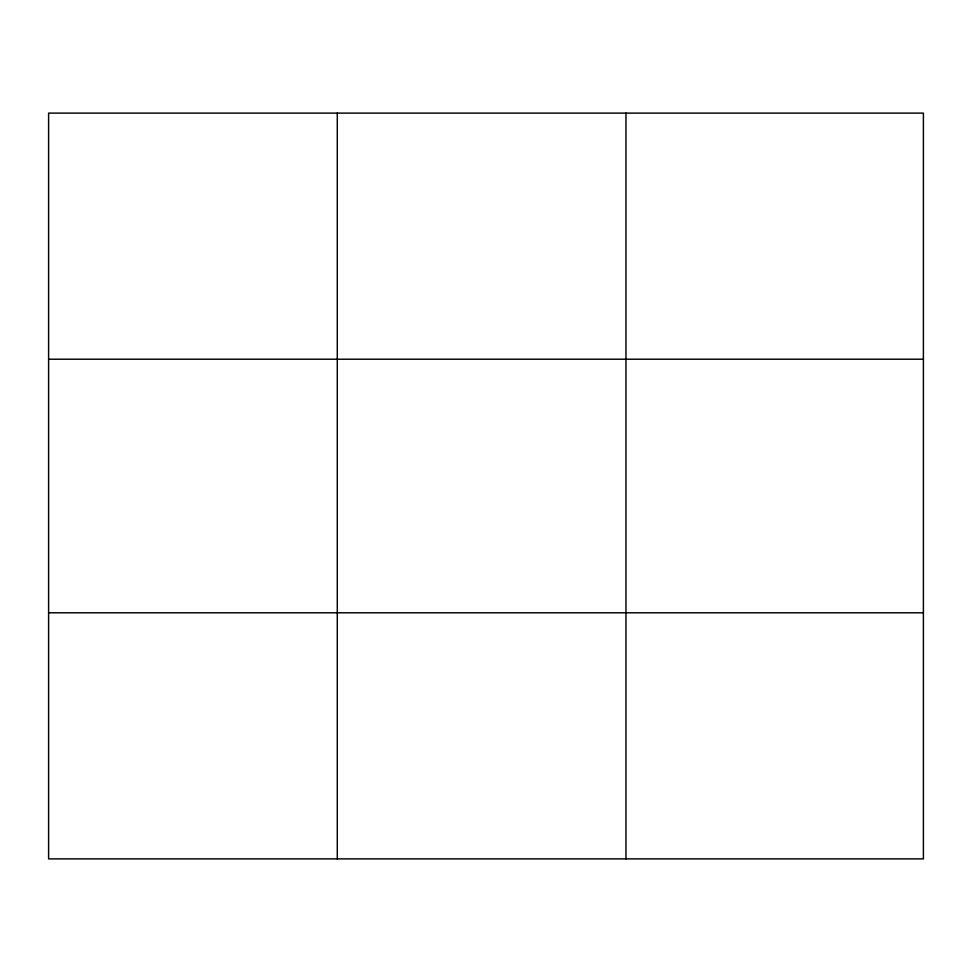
<?xml version="1.0" encoding="UTF-8"?>
<svg xmlns="http://www.w3.org/2000/svg" width="972" height="972" viewBox="0 0 972 972"><rect width="100%" height="100%" fill="white"/><g stroke="black" fill="none" stroke-linecap="round" stroke-linejoin="round"><path stroke-width="1.46" d="M337.284 113.117L337.284 858.884M625.968 113.117L625.968 858.884M923.4 612.785L923.4 858.884L48.6 858.884L48.6 113.117L923.4 113.117L923.4 612.785L48.6 612.785M48.6 359.215L923.4 359.215"/></g></svg>
